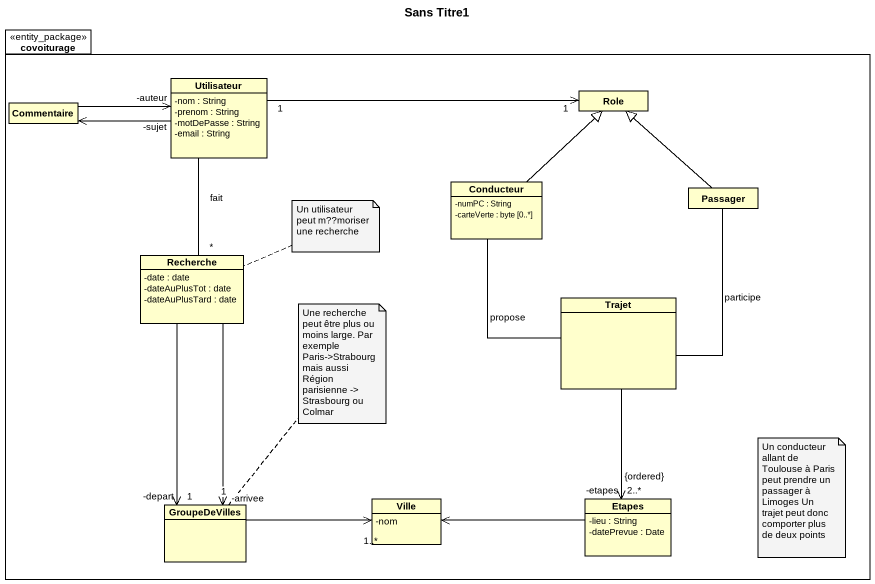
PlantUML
@startuml
title Sans Titre1
hide circle
hide empty members
skinparam classAttributeIconSize 0
package covoiturage <<entity_package>> {
  class Utilisateur {
    -nom : String
    -prenom : String
    -motDePasse : String
    -email : String
  }
  class Role
  class Commentaire
  class Conducteur {
    -numPC : String
    -carteVerte : byte [0..*]
  }
  class Passager
  class Recherche {
    -date : date
    -dateAuPlusTot : date
    -dateAuPlusTard : date
  }
  class Trajet
  class GroupeDeVilles
  class Ville {
    -nom
  }
  class Etapes {
    -lieu : String
    -datePrevue : Date
  }
}
Utilisateur "1" -right-> "1" Role
Utilisateur -- "*" Recherche : fait
Commentaire -right-> "-auteur" Utilisateur
Commentaire <-right- "-sujet" Utilisateur
Conducteur -up-|> Role
Conducteur -- Trajet : propose
Passager -up-|> Role
Passager -- Trajet : participe
Recherche --> "-depart\n1" GroupeDeVilles
Recherche --> "-arrivee\n1" GroupeDeVilles
Trajet --> "-etapes\n2..*\n{ordered}" Etapes
Ville "1..*" <-left- GroupeDeVilles
Etapes -left-> Ville
note right of Recherche : Un utilisateur peut m??moriser une recherche
note top of GroupeDeVilles : Une recherche peut être plus ou moins large. Par exemple Paris->Strabourg mais aussi Région parisienne -> Strasbourg ou Colmar
note as N3
  Un conducteur allant de Toulouse à Paris peut prendre un passager à Limoges Un trajet peut donc comporter plus de deux points
end note
@enduml
